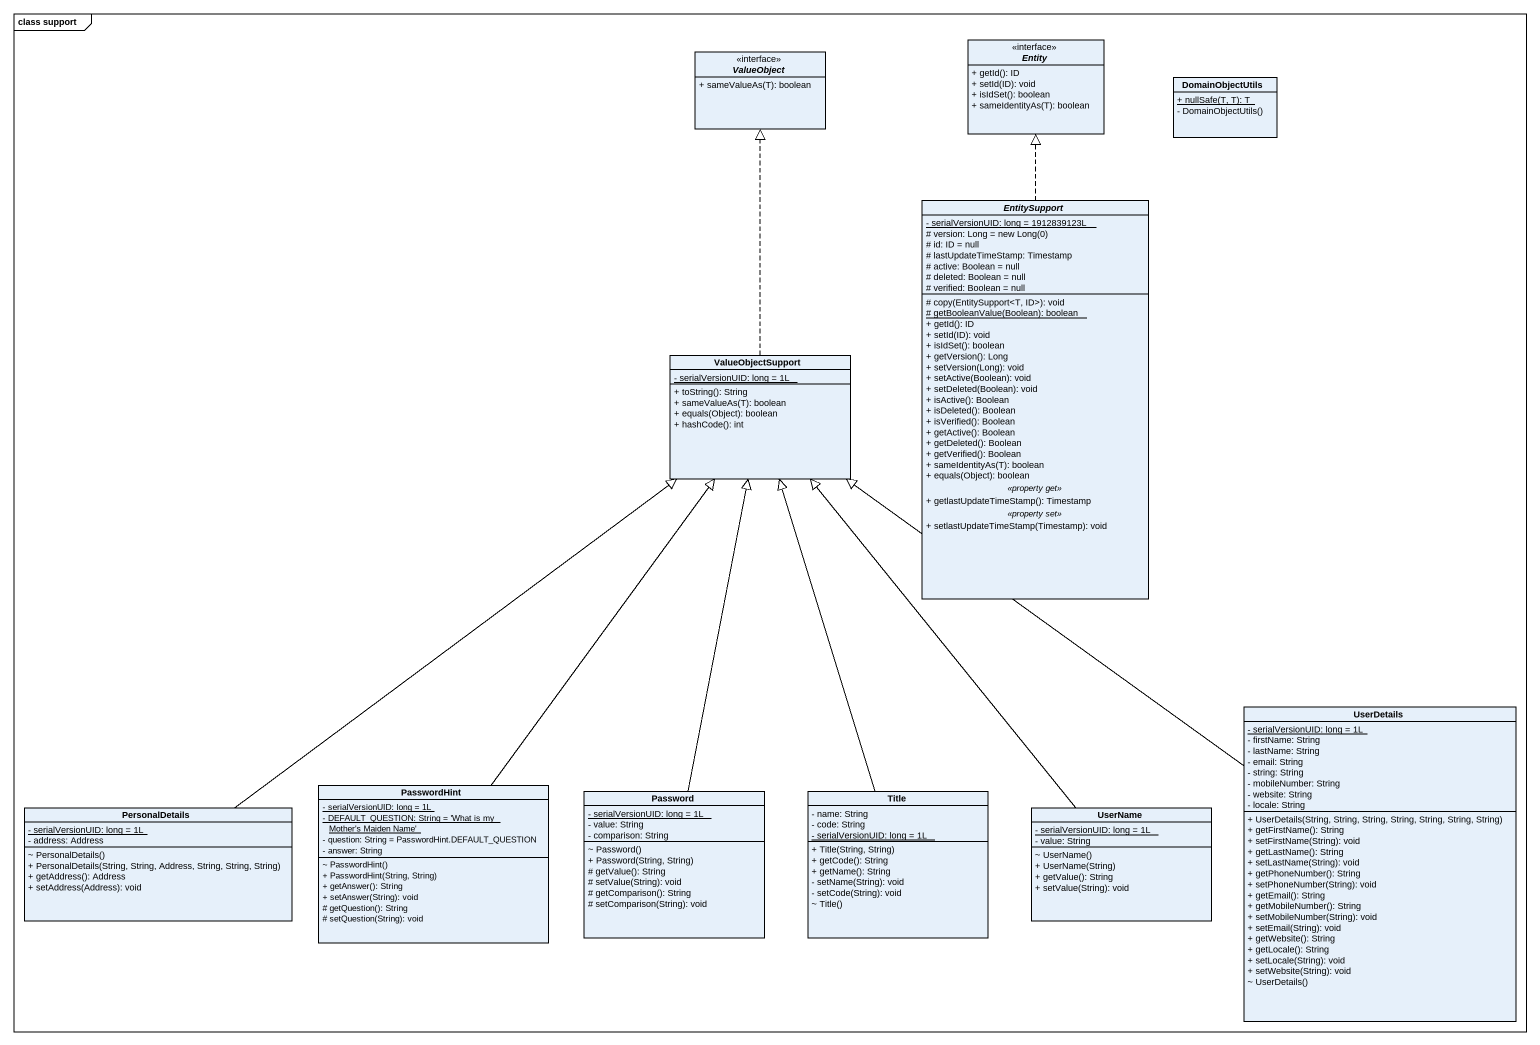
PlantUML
@startuml
mainframe class support
hide circle
hide empty members
skinparam classAttributeIconSize 0
interface "Entity" as Entity_ <<interface>> {
  + getId(): ID
  + setId(ID): void
  + isIdSet(): boolean
  + sameIdentityAs(T): boolean
}
interface ValueObject <<interface>> {
  + sameValueAs(T): boolean
}
class DomainObjectUtils {
  {static} + nullSafe(T, T): T
  - DomainObjectUtils()
}
abstract class EntitySupport {
  {static} - serialVersionUID: long = 1912839123L
  {field} # version: Long = new Long(0)
  # id: ID = null
  # lastUpdateTimeStamp: Timestamp
  # active: Boolean = null
  # deleted: Boolean = null
  # verified: Boolean = null
  --
  # copy(EntitySupport<T, ID>): void
  {static} # getBooleanValue(Boolean): boolean
  + getId(): ID
  + setId(ID): void
  + isIdSet(): boolean
  + getVersion(): Long
  + setVersion(Long): void
  + setActive(Boolean): void
  + setDeleted(Boolean): void
  + isActive(): Boolean
  + isDeleted(): Boolean
  + isVerified(): Boolean
  + getActive(): Boolean
  + getDeleted(): Boolean
  + getVerified(): Boolean
  + sameIdentityAs(T): boolean
  + equals(Object): boolean
  .. <<property get>> ..
  + getlastUpdateTimeStamp(): Timestamp
  .. <<property set>> ..
  + setlastUpdateTimeStamp(Timestamp): void
}
class ValueObjectSupport {
  {static} - serialVersionUID: long = 1L
  + toString(): String
  + sameValueAs(T): boolean
  + equals(Object): boolean
  + hashCode(): int
}
class UserDetails {
  {static} - serialVersionUID: long = 1L
  - firstName: String
  - lastName: String
  - email: String
  - string: String
  - mobileNumber: String
  - website: String
  - locale: String
  + UserDetails(String, String, String, String, String, String, String)
  + getFirstName(): String
  + setFirstName(String): void
  + getLastName(): String
  + setLastName(String): void
  + getPhoneNumber(): String
  + setPhoneNumber(String): void
  + getEmail(): String
  + getMobileNumber(): String
  + setMobileNumber(String): void
  + setEmail(String): void
  + getWebsite(): String
  + getLocale(): String
  + setLocale(String): void
  + setWebsite(String): void
  ~ UserDetails()
}
class PersonalDetails {
  {static} - serialVersionUID: long = 1L
  - address: Address
  ~ PersonalDetails()
  + PersonalDetails(String, String, Address, String, String, String)
  + getAddress(): Address
  + setAddress(Address): void
}
class PasswordHint {
  {static} - serialVersionUID: long = 1L
  {static} - DEFAULT_QUESTION: String = 'What is my Mother's Maiden Name'
  - question: String = PasswordHint.DEFAULT_QUESTION
  - answer: String
  ~ PasswordHint()
  + PasswordHint(String, String)
  + getAnswer(): String
  + setAnswer(String): void
  # getQuestion(): String
  # setQuestion(String): void
}
class Password {
  {static} - serialVersionUID: long = 1L
  - value: String
  - comparison: String
  ~ Password()
  + Password(String, String)
  # getValue(): String
  # setValue(String): void
  # getComparison(): String
  # setComparison(String): void
}
class "Title" as Title_ {
  - name: String
  - code: String
  {static} - serialVersionUID: long = 1L
  + Title(String, String)
  + getCode(): String
  + getName(): String
  - setName(String): void
  - setCode(String): void
  ~ Title()
}
class UserName {
  {static} - serialVersionUID: long = 1L
  - value: String
  ~ UserName()
  + UserName(String)
  + getValue(): String
  + setValue(String): void
}
EntitySupport .up.|> Entity_
ValueObjectSupport .up.|> ValueObject
UserDetails -up-|> ValueObjectSupport
PersonalDetails -up-|> ValueObjectSupport
PasswordHint -up-|> ValueObjectSupport
Password -up-|> ValueObjectSupport
Title_ -up-|> ValueObjectSupport
UserName -up-|> ValueObjectSupport
@enduml
